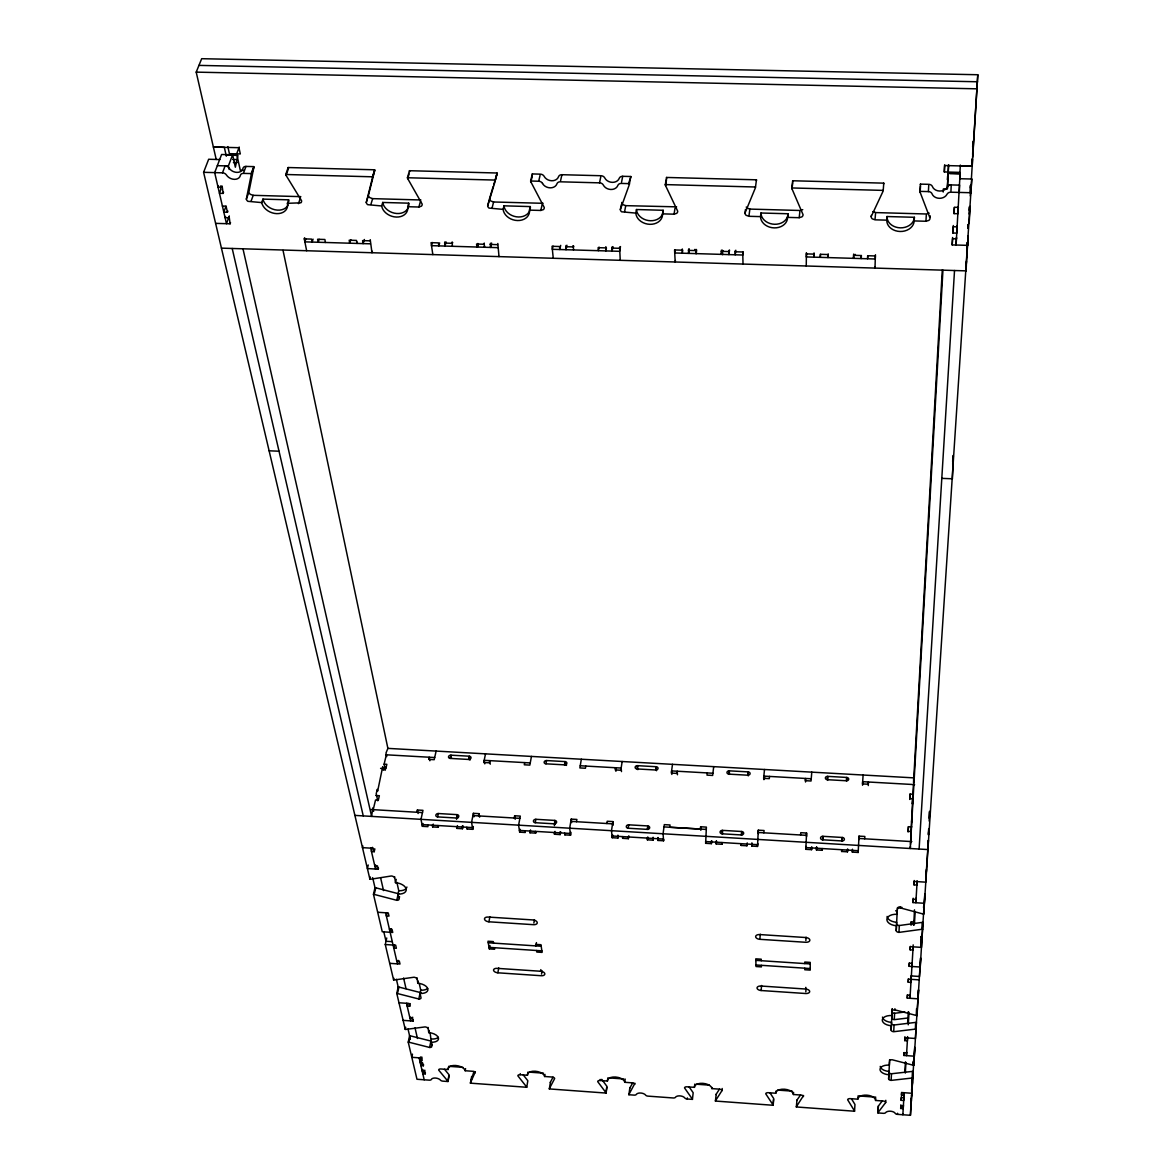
<?xml version="1.0" encoding="UTF-8"?>
<svg xmlns="http://www.w3.org/2000/svg" width="1174" height="1174" viewBox="0 0 1174 1174"><rect width="100%" height="100%" fill="white"/><g stroke="black" fill="none" stroke-linecap="round" stroke-linejoin="round"><path stroke-width="1.5" d="M804.777 968.212L804.777 969.753L810.221 970.106L810.236 962.401L804.792 962.049L804.777 963.59M805.525 782.016L805.525 778.465L805.335 780.681L811.043 781.004L811.792 772.14M811.704 846.748L811.601 849.668L805.79 849.316L806.582 833.041L800.771 832.689L800.58 834.993M806.259 265.984L806.406 252.674M806.582 836.563L806.582 833.041M811.601 849.668L811.601 847.907M814.052 252.909L813.905 257.15L814.228 254.142M822.343 849.14L822.255 850.299L816.444 849.961L816.546 847.041M822.255 850.299L822.27 848.553M822.842 839.85L822.871 836.314L842.301 837.473A2.187 1.746 2.1 0 1 844.37 839.337A2.187 1.746 2.1 0 1 842.051 840.951L822.592 839.792A2.187 1.746 1.4 0 1 820.553 837.928A2.187 1.746 1.4 0 1 822.871 836.314L822.592 839.792M827.611 780.372L827.655 776.366L846.689 777.437A2.143 1.673 1.8 0 1 848.714 779.228A2.143 1.673 1.8 0 1 846.439 780.769L827.391 779.697A2.143 1.673 1.2 0 1 825.381 777.907A2.143 1.673 1.2 0 1 827.655 776.366L827.391 779.697M847.613 848.905L847.481 851.81L841.655 851.473L841.699 849.712M853.659 254.083L853.498 258.339L853.806 254.714A2.876 1.82 -0.4 0 0 855.406 254.465M842.228 840.995L842.301 837.473L842.051 840.951M846.615 781.004L846.689 777.437L846.439 780.769M847.481 851.81L847.525 850.064M858.267 851.297L858.179 852.456L852.353 852.104L852.397 850.358M858.179 852.456L859.016 836.137L864.856 836.475L864.695 838.794M858.913 839.659L859.016 836.137M862.552 785.245L862.67 781.679L914.59 784.614M868.276 785.567L868.393 782.001L868.246 784.232L862.523 783.909L863.11 775.016M969.225 221.108L969.137 223.544L970.164 206.375M970.282 195.926L970.663 185.257M970.003 210.395L970.135 206.756M971.103 187.033L970.927 191.846L971.764 179.02L959.628 178.727M972.101 159.415L971.925 164.096L972.292 158.622M897.318 909.351A2.847 1.658 3.9 0 1 900.253 907.869L922.896 913.959A2.862 1.658 3.5 0 0 923.703 914.076L971.764 179.02M959.892 172.373L944.307 171.947L944.659 165.534L972.233 166.224L972.483 159.106M972.644 154.616L972.762 151.299M971.382 179.035L977.795 74.74L201.679 58.7L196.205 72.128L216.221 159.473M221.446 248.14L966.129 270.871L966.481 261.127M967.156 242.813L966.76 251.28L967.317 242.813M966.129 270.871L966.261 267.202M966.789 257.488L966.877 255.066M967.068 247.626L967.156 245.234M967.963 228.226L968.095 224.454L967.963 228.005M967.669 244.221L967.728 242.416M969.181 222.326L969.269 219.89L969.137 222.091M970.384 187.987L970.472 185.639M952.672 461.69L952.877 456.466M953.317 455.982L952.408 478.787L941.812 478.361M947.521 185.947L948.24 173.136L960.097 173.444L956.091 245.028L956.399 237.72M926.213 872.884L925.816 882.158L914.223 881.454L914.018 884.858L916.909 885.035L917.114 880.691M926.345 871.768L926.433 869.464M929.192 818.234L929.485 811.322M928.561 833.731L928.663 831.427M929.177 821.096L929.573 812.012M956.516 237.603L956.472 238.821L952.554 238.718L952.187 244.911L967.802 245.366L968.168 235.636L966.393 263.563M957.118 225.819L956.81 233.112L952.892 233.01L953.317 225.525M958.16 210.073L957.999 213.727L954.051 213.609L954.315 207.534M959.363 191.201L959.613 185.14L947.697 184.832L947.491 188.427M911.317 1099.979L911.171 1103.266L911.67 1094.461L911.596 1096.105M911.611 1091.497L912.11 1080.315L911.919 1084.644M912.785 1065.332L912.917 1062.485L912.829 1063.82M912.286 1084.468L911.89 1093.273L901.632 1092.539L901.485 1095.21L904.039 1095.401L904.171 1092.642L902.85 1114.742L902.909 1113.656M913.049 1064.04L913.167 1061.267M912.359 1083.984L912.462 1081.782M912.932 1075.413L913.034 1073.212M882.202 1100.992L878.401 1106.011A2.524 1.306 4.7 0 0 878.284 1106.378L877.917 1112.923L883.244 1113.319A2.539 1.306 4.7 0 0 885.666 1112.614A5.063 2.612 4.6 0 1 890.523 1111.22A5.063 2.612 4.6 0 1 895.19 1113.319A2.539 1.306 4.5 0 0 897.523 1114.361L910.437 1115.3L913.196 1071.392A2.583 1.365 4.2 0 0 912.447 1071.392L891.477 1073.755A2.583 1.365 4.5 0 1 888.982 1072.214L889.628 1059.682M889.554 1060.973A2.612 1.394 4.4 0 1 892.225 1059.77L912.99 1065.156A2.612 1.394 4.1 0 0 913.739 1065.258L913.886 1061.927M913.944 1060.812L914.032 1058.596M891.873 1015.554A9.363 5.107 4.3 0 0 882.276 1020.015A9.363 5.107 4.3 0 0 891.36 1025.753L891.139 1030.082A2.656 1.438 4.3 0 0 893.707 1031.711L915.353 1029.114L915.603 1023.508M916.307 1014.336L916.556 1008.715A2.686 1.482 3.9 0 0 917.32 1008.818L917.011 1015.569A2.7 1.482 3.9 0 1 916.248 1015.466L894.867 1009.845A2.686 1.482 4.3 0 0 892.108 1011.137M915.896 1029.539L915.5 1038.491L904.905 1037.757L904.728 1040.604L907.385 1040.795L907.575 1036.598M913.739 1065.258L916.424 1022.378A2.671 1.453 4 0 0 915.661 1022.393L894.06 1025.005A2.656 1.453 4.3 0 1 891.477 1023.376L892.284 1008.95M918.215 995.038L918.317 992.793M917.011 1015.569L919.77 970.81M919.873 970.003L919.976 967.743M920.988 945.129L921.385 936.104L921.282 937.644M909.322 962.885L909.16 966.305L920.225 967.024L920.621 957.925L919.521 976.475L911.303 975.932M921.062 945.525L921.473 936.25M895.615 910.819A9.906 5.738 4 0 1 897.244 910.833L897.068 914.297A9.92 5.723 4 0 0 886.884 919.389A9.92 5.723 4 0 0 896.481 925.743L896.232 930.6A2.818 1.614 4 0 0 898.961 932.391L921.898 929.28L922.148 923.542M921.913 938.231L921.517 947.389L910.334 946.655L910.144 949.839L912.932 950.015L913.181 944.879M952.187 244.911L952.613 237.486M920.225 967.024L923.013 922.382A2.818 1.629 3.6 0 0 922.192 922.397L899.313 925.523A2.818 1.614 3.9 0 1 896.584 923.733L897.406 907.766M923.703 914.076L924.011 907.164A2.847 1.658 3.5 0 1 923.395 907.091M916.043 898.125L915.837 902.733L917.129 881.63M950.955 190.98L951.234 184.92A3.977 3.214 -1.9 0 0 947.976 186.123L947.374 186.96A7.939 6.442 -1.5 0 1 939.67 191.039A7.939 6.442 -1.5 0 1 932.42 186.578A3.962 3.214 -1 0 0 928.795 184.333L920.445 184.113L920.02 191.377A3.992 3.229 -0.7 0 0 920.137 192.301L930.043 218.217A3.948 3.155 -0.5 0 1 928.781 220.418L925.948 221.255L914.179 220.932A13.706 10.992 0.5 0 1 900.062 231.483A13.706 10.992 0.5 0 1 886.781 220.154L875.026 219.832L872.282 218.834A3.918 3.155 1.6 0 1 871.196 216.574L871.299 215.37M910.437 1115.3L911.2 1098.204M911.772 1085.598L912.081 1078.833M889.51 1061.795L889.334 1065.126A9.098 4.813 4.5 0 0 880.016 1069.294A9.098 4.813 4.5 0 0 888.85 1074.753L888.63 1078.847A2.583 1.365 4.5 0 0 891.139 1080.388L912.154 1078.025L912.403 1072.493M903.393 1104.983L903.232 1108.638L900.693 1108.461L900.869 1104.807M903.936 1096.736L903.731 1100.508L901.177 1100.317L901.383 1096.56M912.183 1086.669L914.737 1047.281L914.341 1056.189L903.848 1055.455L903.98 1052.667M904.728 1040.604L904.919 1036.701M915.808 1031.77L918.523 989.799L918.127 998.825L907.267 998.105L907.429 994.716M911.112 978.999L910.951 982.403L908.221 982.227L908.383 978.822M911.083 924.789L911.229 921.854L913.93 922.016L913.754 925.141M910.144 949.839L910.305 946.405M921.81 940.521L924.819 894.03L924.422 903.276L912.961 902.557L913.167 898.227M907.649 1022.833L908.294 1011.68M914.018 884.858L914.223 880.515M906.636 1052.08L906.475 1055.631L907.561 1037.933M947.653 179.578L947.829 175.924M948.225 172.05L948.563 164.947M910.144 994.671L909.982 998.282L913.137 946.846M911.141 979.351L911.303 975.711M911.934 966.481L912.095 962.841M913.739 924.965L914.502 909.85M970.194 206.991L970.032 210.014M912.8 796.368L912.418 804.102L913.416 784.54M910.393 846.175L910.276 848.509L942.942 270.167M910.496 844.414L911.112 831.486L908.192 831.309L908.412 826.701L911.831 826.892M912.814 796.97L911.039 832.175M913.519 782.75L942.282 269.991M897.523 1114.361L897.582 1113.26M944.307 171.947L944.644 164.844M899.02 931.246L899.313 925.523M900.253 907.869L900.311 906.71M912.932 794.255L910.041 794.094L909.821 798.599L913.196 798.79M958.322 207.167L958.175 209.676M877.917 1112.923A2.524 1.306 4.7 0 1 878.035 1112.556L885.68 1102.518L885.798 1100.317M896.232 930.6L896.657 922.294A9.906 5.738 4 0 1 887.074 916.439M888.63 1078.847L889.011 1071.436A9.084 4.828 4.5 0 1 880.221 1066.388M891.139 1030.082L891.536 1022.393A9.363 5.107 4.3 0 1 882.466 1017.08M892.049 1012.179L891.814 1018.093A2.539 1.379 4.3 0 0 894.265 1019.648L908.001 1017.99M892.196 1010.755L892.299 1008.627M891.198 1079.273L891.477 1073.755M893.766 1030.596L894.06 1025.005M894.324 1018.592L894.603 1013.279A2.524 1.379 4.3 0 1 892.152 1011.739M894.867 1009.845L894.926 1008.715M930.101 217.014L930.175 215.796M909.762 799.435L910.041 794.094M885.68 1102.518A2.553 1.321 4.6 0 0 883.2 1101.007L875.584 1100.464L875.701 1098.262M925.948 221.255L926.286 215.194M971.28 192.741L950.896 192.198A3.992 3.229 -1.8 0 0 947.638 193.402L947.022 194.238A7.969 6.442 -1.4 0 1 939.303 198.318A7.969 6.442 -1.4 0 1 932.039 193.842A3.977 3.214 -0.9 0 0 928.399 191.597L928.722 185.536M878.108 1111.47L878.401 1106.011M908.118 832.014L908.412 826.701M943.206 192.052L943.382 188.897L947.271 188.999L948.577 164.756M913.636 780.079L913.739 778.289M947.418 179.813L947.623 176.232M911.567 822.27L911.67 820.494M920.137 192.301L920.489 186.24M911.039 924.965L911.229 921.854M900.693 1108.461L900.84 1105.82L903.393 1106.011M901.177 1100.317L901.339 1097.661L903.892 1097.851M901.485 1095.21L901.632 1092.539M903.848 1055.455L904.024 1052.638L906.636 1052.829M907.267 998.105L907.443 995.097L910.173 995.273M908.221 982.227L908.397 979.16L919.374 979.894M909.16 966.305L909.351 963.194L912.125 963.37M912.961 902.557L913.167 899.211L916.028 899.387M952.892 233.01L953.273 226.743L957.206 226.861M954.051 213.609L954.433 207.255L958.395 207.372M952.686 464.214L953.215 455.409M914.179 220.932L914.399 217.293L887.016 216.53L886.752 220.154M913.46 925.009L913.724 920.68M905.33 1063.292L905.418 1061.956L904.89 1071.524M913.563 924.98L913.754 921.707M959.73 176.907L960.332 165.064M905.315 1073.08L905.961 1062.426M908.265 1024.799L909.028 1012.326M914.414 924.246L915.177 911.699M959.76 178.932L960.097 173.444M919.11 849.037L954.521 270.519M800.477 1095.078L796.97 1100.082L796.339 1106.965L854.54 1111.22L854.951 1104.675A2.524 1.306 5.1 0 0 854.848 1104.294L851.473 1098.761M854.54 1111.22A2.524 1.306 5.1 0 0 854.437 1110.839L847.643 1099.759A2.539 1.321 5.1 0 1 850.211 1098.629L857.812 1099.172L857.945 1096.986M972.659 146.838L973.011 141.364M969.137 210.19L969.372 206.624M970.311 192.36L970.56 185.287M972.6 157.316L977.795 74.74M911.655 1089.927L911.743 1088.606M920.959 947.095L921.164 943.999M921.267 941.078L921.37 939.523M928.619 830.356L928.737 828.595M966.936 246.496L967.141 243.473M969.093 214.006L969.533 207.255M926.11 875.202L928.37 840.246L927.959 849.565L354.9 815.402M852.353 852.104L852.471 849.198M841.655 851.473L841.743 850.314M871.211 216.574L883.024 191.303A3.962 3.214 1.2 0 0 883.215 190.393L883.758 183.144L792.685 180.767L791.834 187.957A3.948 3.214 4.9 0 0 792.01 188.882L803.06 214.681A3.889 3.14 4.8 0 1 801.93 216.867L799.186 217.704L787.563 217.381A13.545 10.904 5.9 0 1 774.165 227.888A13.545 10.904 5.9 0 1 760.503 216.618L748.909 216.295L746.15 215.297A3.874 3.126 6.9 0 1 744.976 213.052L745.475 209.456M875.452 254.743L875.261 258.999L806.274 256.93L806.611 253.716M875.114 266.63L875.012 268.083L875.349 255.947L867.659 255.727L867.571 258.764L867.821 255.741M796.339 1106.965A2.509 1.291 5.8 0 1 796.442 1106.598L803.574 1095.474M875.114 218.613L875.599 212.582L926.359 213.991L929.177 213.14M805.672 989.036L760.987 986.028A4.021 2.231 6.2 0 0 757.039 988.009A4.021 2.231 6.2 0 0 761.104 990.518L805.672 993.512A4.036 2.245 5.5 0 0 809.693 991.546A4.036 2.245 5.5 0 0 805.672 989.036L805.804 987.349M805.804 991.839L806.083 988.479M861.423 255.55L861.173 258.573L861.246 255.536L853.557 255.301M805.848 940.579L806.127 937.175M803.486 1096.56A2.524 1.321 5.7 0 0 800.962 1095.049L793.404 1094.506L793.58 1092.334M816.444 849.961L816.678 847.07M805.79 849.316L806.039 846.425M719.427 1089.193L716.199 1094.212L715.421 1101.051L773.152 1105.277A2.509 1.291 6.1 0 0 773.035 1104.895L773.519 1099.466M773.152 1105.277L773.725 1098.776A2.495 1.291 6.1 0 0 773.607 1098.394L769.997 1092.862M773.035 1104.895L765.756 1093.83A2.524 1.306 6.2 0 1 768.236 1092.686L775.779 1093.229L775.97 1091.057M761.104 990.518L761.588 985.5M759.827 939.317A4.138 2.363 6.2 0 1 755.645 936.676A4.138 2.363 6.2 0 1 759.71 934.563L805.716 937.527A4.153 2.377 5.5 0 1 809.855 940.169A4.153 2.377 5.5 0 1 805.716 942.282L759.827 939.317L760.326 934.225M828.286 253.951L827.934 257.576L827.964 254.538L820.303 254.303L820.288 257.341L820.597 254.332M763.834 832.821L764.069 830.517L758.287 830.179L757.509 846.425L751.742 846.072L751.815 843.167M769.513 776.425L769.293 778.641L763.614 778.318L764.509 769.498M757.509 846.425L757.817 843.534M764.377 779.36L764.656 776.601M751.742 846.072L752.035 843.196M741.102 843.695L741.161 845.441L746.928 845.779L747.236 842.903M715.421 1101.051A2.495 1.291 6.8 0 1 715.509 1100.698L721.966 1090.646L722.201 1088.489M741.293 834.949L741.674 831.5L722.436 830.37A2.172 1.732 -2.1 0 0 720.073 831.955A2.172 1.732 -2.1 0 0 722.039 833.804L741.293 834.949A2.172 1.732 -1.4 0 0 743.656 833.364A2.172 1.732 -1.4 0 0 741.674 831.5L741.792 835.022M747.779 775.207L748.132 771.89L729.289 770.834A2.128 1.658 -2 0 0 726.985 772.36A2.128 1.658 -2 0 0 728.907 774.136L747.779 775.207A2.128 1.658 -1.4 0 0 750.083 773.666A2.128 1.658 -1.4 0 0 748.132 771.89L748.249 775.897M741.161 845.441L741.278 844.282M721.966 1090.646A2.509 1.306 6.8 0 0 719.398 1089.149L711.899 1088.606L712.016 1087.52M799.186 217.704L799.861 211.687M722.039 833.804L722.436 830.37L722.582 833.892M728.907 774.136L729.289 770.834L729.436 774.385M632.742 1082.927L629.836 1087.931L628.897 1094.74L634.092 1095.122A2.48 1.277 8 0 0 636 1094.74L636.939 1093.786A4.96 2.568 7.9 0 1 644.849 1094.359L645.979 1095.459A2.48 1.291 7.8 0 0 648.019 1096.134L673.216 1097.969A2.495 1.291 7.4 0 0 675.153 1097.587L676.121 1096.633A4.975 2.568 7.3 0 1 684.06 1097.22L685.176 1098.321A2.495 1.291 7.3 0 0 687.201 1098.996L692.425 1099.378L693.159 1092.906A2.48 1.291 7.2 0 0 693.042 1092.539L689.182 1087.007M716.243 841.039L716.199 843.945L721.951 844.282L722.083 843.137M692.425 1099.378A2.495 1.291 7.2 0 0 692.293 1098.996L684.545 1087.946A2.509 1.306 7.3 0 1 686.951 1086.801L694.421 1087.344L694.803 1084.086M716.199 843.945L716.522 841.068M687.201 1098.996L687.333 1097.91M711.444 840.76L711.4 843.651L705.647 843.314L706.396 827.112L700.643 826.76L700.364 829.049L669.723 827.259L670.031 824.97L664.308 824.632L663.061 833.789L663.589 840.789L657.866 840.437L657.88 837.546M711.4 843.651L711.738 840.789M787.563 217.381L787.989 213.756L760.957 213.008L760.488 216.618M792.01 188.882L792.714 182.88M713.704 766.637L712.647 775.442L706.997 775.119L707.262 772.918M705.647 843.314L705.794 842.154M744.976 213.052L755.366 187.913A3.918 3.184 6.9 0 0 755.513 187.004L756.467 179.813L666.553 177.45L665.306 184.597A3.918 3.17 10.6 0 0 665.511 185.507L677.692 211.173A3.86 3.096 10.1 0 1 676.679 213.345L674.023 214.182L662.547 213.859A13.472 10.771 11.1 0 1 649.853 224.322A13.472 10.771 11.1 0 1 635.824 213.11L621.618 211.804A3.86 3.082 12.1 0 1 620.342 209.574L621.266 204.819M743.23 251.823L742.804 255.022L674.712 252.968L675.241 249.783M663.589 840.789L663.736 839.645M749.071 215.091L749.878 209.089L799.993 210.484L802.737 209.647M628.897 1094.74A2.48 1.277 8 0 1 628.956 1094.373L634.943 1083.25M672.497 764.318L671.308 773.079L676.928 773.402L677.222 771.201L677.457 774.752M735.834 250.282L735.217 254.787L735.291 250.561M657.866 840.437L658.262 837.59M634.796 1084.336A2.495 1.291 8 0 0 632.184 1082.839L624.759 1082.296L625.199 1079.067M653.126 837.267L653.096 840.158L647.388 839.821L647.241 838.06M653.096 840.158L653.258 839.014M729.538 250.091L728.893 254.597L728.981 250.37M647.285 829.372L647.769 825.938L628.721 824.823A2.157 1.717 -5.4 0 0 626.314 826.408A2.157 1.717 -5.4 0 0 628.207 828.242L647.285 829.372A2.157 1.717 -4.7 0 0 649.677 827.802A2.157 1.717 -4.7 0 0 647.769 825.953L648.063 829.475M655.694 770.012L656.163 766.725L637.497 765.668A2.113 1.644 -4.9 0 0 635.149 767.18A2.113 1.644 -4.9 0 0 637.012 768.941L655.694 769.997A2.113 1.644 -4.3 0 0 658.027 768.471A2.113 1.644 -4.3 0 0 656.163 766.71L656.457 770.716M647.388 839.821L647.784 836.959M475.382 1071.701L470.466 1082.795A2.465 1.262 10 0 0 470.436 1083.162L526.73 1087.271A2.465 1.262 9.4 0 0 526.568 1086.889L517.881 1075.854A2.48 1.277 9.5 0 1 520.097 1074.724L527.449 1075.252A8.702 4.505 9.3 0 1 535.285 1071.231A8.702 4.505 9.3 0 1 544.633 1076.499L552 1077.028A2.48 1.291 9 0 1 554.671 1078.524L549.388 1088.562A2.465 1.277 9 0 0 549.344 1088.929L606.092 1093.067A2.48 1.277 8.3 0 0 605.945 1092.686L606.709 1087.344M605.945 1092.686L597.713 1081.65A2.495 1.291 8.4 0 1 600.017 1080.506L607.428 1081.034L607.897 1077.82M606.092 1093.067L607.017 1086.654A2.465 1.277 8.3 0 0 606.87 1086.273L601.748 1079.361M600.017 1080.506L600.178 1079.434M722.905 250.678A2.847 1.79 -2.7 0 1 721.834 250.766L721.32 254.376L721.394 250.135M628.207 828.228L628.721 824.808M637.012 768.955L637.497 765.668L637.834 769.66M622.484 836.578L622.66 838.324L628.354 838.676L628.78 835.815M622.66 838.324L622.822 837.194M617.906 835.154L617.906 838.045L612.212 837.708L611.493 830.693M617.906 838.045L618.082 836.901M611.493 830.708L612.901 821.595L607.207 821.257L606.855 823.532M622.161 761.5L620.811 770.232L615.22 769.909L615.558 767.723L615.91 771.274M612.212 837.708L612.652 834.861M696.153 249.387L696.109 253.613L696.666 250.018A2.847 1.79 -3.1 0 1 694.744 249.431M696.109 253.613L696.387 251.808M689.27 248.903L688.551 253.379L688.595 249.167M682.74 250.209L682.255 253.202L682.299 248.976M549.344 1088.929L550.415 1082.164L553.042 1077.16M544.633 1076.499L544.985 1074.357M675.432 260.555L675.197 261.993L674.566 249.945L682.109 250.179M576.507 821.712L576.889 819.452L571.224 819.114L569.683 828.198L570.549 835.198L564.885 834.861L564.665 833.114M585.797 766.064L585.43 768.251L579.868 767.928L581.335 759.226M527.449 1075.252L527.992 1072.038M526.73 1087.271L527.801 1080.887A2.465 1.262 9.4 0 0 527.64 1080.506L523.325 1075.002M674.023 214.182L675.035 208.209M570.549 835.198L571.019 832.366M540.568 971.25L497.072 968.345A3.962 2.172 10.1 0 0 493.564 970.311A3.962 2.172 10.1 0 0 497.849 972.806L541.243 975.726A3.977 2.187 9.5 0 0 544.824 973.76A3.977 2.187 9.5 0 0 540.568 971.25L540.847 969.607M564.885 834.861L565.076 833.731M541.522 974.082L542.08 970.781M560.13 831.706L560.159 834.582L554.495 834.244L554.26 832.498M560.159 834.582L560.644 831.75M520.097 1074.724L520.287 1073.652M564.459 764.861L565.032 761.588L546.541 760.561A2.113 1.629 -7.7 0 0 544.164 762.073A2.113 1.629 -7.7 0 0 545.954 763.819L564.459 764.861A2.113 1.629 -7.1 0 0 566.837 763.349A2.113 1.629 -7.1 0 0 565.032 761.588L565.472 765.14M665.511 185.507L666.304 181.045M666.348 180.737L666.553 179.549M565.971 765.272L566.25 763.658L566.47 765.419M554.495 834.244L554.994 831.397M662.547 213.859L663.163 210.278L636.484 209.53L635.809 213.11M536.459 942.59L535.887 945.906L535.652 944.366L540.965 944.718L542.094 952.393L536.812 952.041L536.577 950.514M533.862 923.013L534.449 919.668M535.271 822.71L535.887 819.305L554.759 820.421A2.157 1.702 -7.8 0 1 556.593 822.255A2.157 1.702 -7.8 0 1 554.172 823.825L535.271 822.71A2.157 1.688 -8.4 0 1 533.466 820.875A2.157 1.688 -8.4 0 1 535.887 819.305M545.954 763.819L546.541 760.561M529.753 831.031L530.002 832.777L535.652 833.114L535.858 831.97M530.002 832.777L530.516 829.945M497.849 972.806L498.759 967.875M525.042 830.752L525.292 832.498L519.656 832.146L520.185 829.328M470.657 1081.738L474.002 1071.422M531.455 756.423L529.841 765.11L524.294 764.788L524.705 762.616M470.436 1083.162L471.625 1076.807A2.451 1.262 10.1 0 1 471.654 1076.441M620.254 260.334L619.593 247.098M620.488 246.569L619.578 251.324L552.352 249.314L553.042 246.144M475.177 1072.757A2.48 1.277 10.1 0 0 472.476 1071.275L465.168 1070.732L465.564 1068.604M494.342 947.726L494.606 949.252L489.338 948.915L489.969 945.598M514.227 818.029L514.652 815.769L520.302 816.091L518.6 825.161L519.656 832.146M620.342 209.574L629.337 184.553A3.889 3.14 12.4 0 0 629.44 183.643L630.805 176.511L622.704 176.305A3.889 3.14 12.6 0 0 619.711 177.494L619.226 178.331A7.763 6.281 13.1 0 1 612.329 182.352A7.763 6.281 13.1 0 1 604.771 177.949A3.874 3.126 13.5 0 0 601 175.733L561.92 174.706A3.874 3.111 15 0 0 558.971 175.909L558.516 176.731A7.748 6.222 15.5 0 1 551.751 180.752A7.748 6.222 15.5 0 1 544.149 176.349A3.874 3.096 15.8 0 0 540.348 174.148L532.321 173.928L530.633 181.016A3.904 3.111 16 0 0 530.897 181.926L544.252 207.446A3.845 3.052 15.3 0 1 543.371 209.618L540.803 210.44L529.474 210.131A13.442 10.595 16.1 0 1 517.529 220.536A13.442 10.595 16.1 0 1 503.103 209.383L489.044 208.092A3.845 3.023 17 0 1 487.68 205.876L489.162 199.976M488.927 921.795A4.08 2.304 10.4 0 1 484.51 919.169A4.08 2.304 10.4 0 1 488.105 917.055L532.849 919.932A4.094 2.319 9.8 0 1 537.237 922.573A4.094 2.319 9.8 0 1 533.568 924.686L488.927 921.795L489.881 916.806M624.612 211.599L625.742 205.655L676.62 206.844M612.96 246.613L612.094 251.089L612.094 246.878M431.357 1041.059A2.509 1.306 10.7 0 1 430.917 1041.059L410.298 1035.835A2.509 1.306 11 0 0 409.579 1035.717L408.229 1042.116L416.975 1079.258L429.273 1080.153A2.465 1.247 10.6 0 0 431.342 1079.449A4.916 2.509 10.5 0 1 435.51 1078.055A4.916 2.509 10.5 0 1 440.441 1080.124A2.465 1.262 10.4 0 0 442.906 1081.151L447.998 1081.518A2.465 1.262 10.4 0 0 447.822 1081.151L438.694 1070.116A2.48 1.277 10.5 0 1 440.837 1068.971L448.13 1069.499L448.747 1066.315L462.938 1067.342M621.545 182.234L622.704 176.305M447.822 1081.151L448.85 1075.854M447.998 1081.518L449.231 1075.179A2.451 1.262 10.4 0 0 449.055 1074.797L444.52 1069.294M606.444 247.919L605.857 250.898L605.843 246.687M261.699 202.603L262.932 199.11L288.613 199.829L287.425 203.322A13.501 10.126 23.1 0 1 276.815 213.639A13.501 10.126 23.1 0 1 261.714 202.603L247.905 201.326A3.874 2.891 23.7 0 1 246.349 199.125L251.28 174.471A3.918 2.95 24.4 0 0 251.236 173.591L253.775 166.62L245.982 166.415A3.904 2.935 24.5 0 0 242.959 168.41A7.822 5.87 24.8 0 1 236.928 172.387A7.822 5.87 24.8 0 1 229.047 168.043A3.904 2.92 24.9 0 0 225.1 165.872M253.775 166.62A3.904 2.95 24.5 0 1 253.819 167.515L248.873 192.169A3.86 2.891 23.8 0 0 250.414 194.356L253.202 195.324L300.823 196.645M599.078 247.098L598.373 250.678L598.124 247.67L605.608 247.89M408.229 1042.116A2.509 1.306 11 0 1 408.948 1042.219L429.611 1047.457A2.509 1.306 10.7 0 0 431.768 1046.269L430.11 1032.606M423.506 1070.174L422.787 1073.696L425.208 1073.872L425.414 1072.816M431.988 1045.212L432.208 1044.141M478.552 815.901L479.007 813.655L473.386 813.318L471.552 822.358L472.77 829.343L467.164 829.005L466.856 827.259M430.873 1042.204A8.834 4.623 10.8 0 0 438.474 1038.021A8.834 4.623 10.8 0 0 428.745 1032.621L429.185 1030.464M485.508 753.84L483.747 762.498L489.264 762.806L489.705 760.649L490.262 764.171M422.508 1069.485L422.185 1071.07L424.606 1071.246L425.208 1073.872M422.2 1065.156L421.569 1062.397L420.908 1065.581L423.344 1065.757L423.565 1064.701M472.77 829.343L473.342 826.525M424.606 1071.246L424.812 1070.189M429.611 1047.457L430.697 1042.116M420.468 1056.967L419.734 1060.504L422.17 1060.68L421.774 1056.952M467.164 829.005L467.384 827.875M629.44 183.643L621.31 183.423A3.904 3.14 12.5 0 0 618.316 184.626L617.832 185.448A7.792 6.281 13 0 1 610.906 189.484A7.792 6.281 13 0 1 603.333 185.066A3.889 3.126 13.4 0 0 599.532 182.85L600.75 176.922M421.026 1059.403L420.307 1062.94L422.728 1063.116L423.344 1065.757M428.745 1032.621L428.04 1027.397M412.47 1054.12L411.81 1057.304L421.569 1058.009M462.409 825.85L462.483 828.727L456.877 828.389L456.569 826.643M462.483 828.727L463.07 825.909M421.055 992.47A2.583 1.379 11.1 0 1 420.145 992.514L398.925 987.07A2.583 1.379 11.4 0 0 398.191 986.967L396.783 993.439A2.583 1.379 11.4 0 1 397.516 993.556L418.795 998.986L420.732 990.166L419.235 983.401M456.877 828.389L457.464 825.571M410.181 1017.022L409.946 1018.107L412.441 1018.284L413.087 1021.072L403.122 1020.367M418.795 998.986A2.583 1.379 11.1 0 0 421.011 997.739L420.043 993.424A9.098 4.887 11.1 0 0 427.835 988.948A9.098 4.887 11.1 0 0 417.797 983.269L418.252 981.097M573.47 249.93L573.44 245.733M411.311 1017.462L410.592 1020.896L406.527 1003.286M412.441 1018.284L412.676 1017.198M413.087 1021.072L413.307 1020.001M409.168 1041.162L410.298 1035.835M468.573 759.446L469.262 756.203L450.948 755.176A2.099 1.6 -10.4 0 0 448.541 756.687A2.099 1.6 -10.4 0 0 450.244 758.419L468.573 759.446A2.099 1.614 -9.9 0 0 470.979 757.949A2.099 1.614 -9.9 0 0 469.262 756.203L469.938 760.18M407.76 1003.432L407.187 1006.133L409.697 1006.309L410.269 1003.609M427.82 1028.468A2.539 1.335 10.9 0 0 425.032 1026.912L405.94 1029.407A2.539 1.335 11.1 0 1 405.25 1029.407L405.69 1027.265M417.797 983.269L417.049 977.795M566.954 245.249L566.015 249.71L565.971 245.498M560.702 245.366L559.793 249.519L559.499 246.511L552.044 246.291L553.262 258.28M437.608 816.899L438.328 813.523L457.024 814.639A2.143 1.673 -10.8 0 1 458.77 816.444A2.143 1.673 -10.8 0 1 456.304 818.014L437.608 816.899A2.143 1.673 -11.4 0 1 435.862 815.094A2.143 1.673 -11.4 0 1 438.328 813.523M450.244 758.419L450.948 755.176L451.418 757.832M432.281 825.19L432.634 826.936L438.225 827.274L438.46 826.144M432.634 826.936L433.235 824.119M397.751 992.47L398.925 987.07M416.829 978.881A2.612 1.409 11.2 0 0 413.938 977.238L394.332 979.967A2.612 1.409 11.5 0 1 393.613 979.982L393.98 978.353M398.177 960.376L397.414 963.854L385.63 912.785M394.508 944.806L393.774 948.078L396.372 948.254L395.682 945.217L385.277 944.527L386.745 937.982M427.629 824.911L427.967 826.657L422.391 826.32L423.007 823.502M399.321 897.772L399.571 896.672M560.6 180.62L561.92 174.706M436.126 751.081L434.204 759.695L428.715 759.387L429.2 757.23L429.875 760.752M398.72 893.693A2.73 1.541 11.9 0 1 398.25 893.678L375.783 887.808A2.73 1.541 12.3 0 0 375.005 887.691L373.464 894.309A2.744 1.541 12.2 0 1 374.242 894.427L396.768 900.311L398.001 894.793M396.768 900.311A2.73 1.541 11.9 0 0 399.072 898.888L398.015 894.06L398.749 890.728L396.915 882.408M390.12 932.273L390.913 928.781M416.887 812.247L417.386 810.016L422.978 810.339L420.982 819.335L422.391 826.32M398.015 894.06A9.627 5.459 12 0 0 406.16 888.982A9.627 5.459 12 0 0 395.491 882.701L394.655 876.684M387.097 912.638L386.349 915.925L388.99 916.102L388.271 912.961L377.69 912.271M395.491 882.701L396.24 879.37M540.803 210.44L542.153 204.525M529.474 210.131L530.31 206.58L503.969 205.832L503.103 209.383M376.355 865.502L375.519 869.054L370.69 848.142M368.24 865.003L367.403 868.54L378.233 869.215L378.498 868.114M542.52 183.438A3.889 3.096 15.8 0 0 538.69 181.236L540.069 175.322M374.491 893.311L375.783 887.808M372.466 847.349L371.483 851.517L374.213 851.693L374.873 848.905M394.405 877.8A2.774 1.585 12.1 0 0 391.338 875.98L370.676 879.238A2.759 1.57 12.4 0 1 369.913 879.253L370.441 877.037M375.02 864.622L374.755 865.737L377.47 865.913L378.233 869.215M530.897 181.926L532.292 176.012M385.028 770.364L385.835 766.945M362.883 845.97L362.487 847.643L373.435 848.318L374.213 851.693M373.215 809.664L375.533 800.008L378.307 800.169L379.363 795.723L375.841 795.517M385.248 769.454L384.118 764.171L386.349 754.809M499.009 256.607L497.82 243.473M491.598 243.003L490.497 247.435L490.409 243.253M381.653 205.978L382.709 202.456L408.713 203.175L407.686 206.712A13.457 10.361 20 0 1 396.416 217.058A13.457 10.361 20 0 1 381.667 205.978L367.726 204.687A3.86 2.964 20.7 0 1 366.259 202.486L372.481 177.7A3.904 3.023 21.4 0 0 372.481 176.804L374.653 169.79L288.173 167.53L285.737 174.5A3.933 2.979 23.4 0 0 286.074 175.41L301.542 200.666A3.874 2.92 22.6 0 1 300.896 202.808L287.425 203.322M374.653 169.79A3.889 3.023 21.5 0 1 374.653 170.685L368.416 195.456A3.845 2.964 20.8 0 0 369.883 197.658L372.657 198.641L420.879 199.976M492.111 207.886L493.594 201.987L543.107 203.307M484.642 246.07L484.334 247.244L484.246 243.062M487.68 205.876L495.223 180.972A3.889 3.082 17.6 0 0 495.267 180.077L497.057 173.004L409.477 170.714L407.422 177.744A3.904 3.052 20.2 0 0 407.716 178.639L422.141 204.041A3.86 2.994 19.4 0 1 421.378 206.184L418.869 207.02L407.686 206.712M495.516 179.798L496.998 173.899A3.874 3.082 17.6 0 0 497.057 173.004M452.357 246.291L452.239 242.108M446.091 241.947L444.99 246.07L444.873 241.888M439.648 242.93L438.856 245.88L438.416 242.886L431.049 242.666L432.839 254.597M432.355 242.519L431.489 245.66L497.908 247.655M220.888 185.771L220.683 189.425M418.869 207.02L420.541 201.15M407.716 178.639L409.08 173.957M372.393 251.324L371.967 252.733L370.236 239.657M493.212 186.417L489.47 198.788A3.845 3.023 17.1 0 0 490.835 201.003L493.594 201.987M493.682 184.861L496.998 173.899M364.351 239.496L363.104 243.605L362.575 240.626L369.883 240.831M357.38 242.24L357.028 243.414L356.485 240.435L349.177 240.215L349.72 243.209L350.821 239.687M370.867 204.481L372.657 198.641M372.848 176.54L374.653 170.685M366.259 202.486L368.064 196.63M319.123 239.335L318.183 242.255L317.596 239.276L324.875 239.496L325.447 242.475M313.076 239.144L312.123 242.079L311.536 239.1L304.271 238.88L306.649 250.737M304.271 238.88L304.653 237.706M305.886 238.748L304.858 241.859L370.412 243.825M298.46 203.645L300.441 197.804M286.074 175.41L288.1 169.584M251.104 201.136L253.202 195.324M628.442 183.716L630.702 177.421A3.874 3.14 12.4 0 0 630.805 176.511M246.349 199.125L248.462 193.314M251.706 173.312L253.819 167.515M215.62 223.368L230.104 223.794L230.53 222.634M243.854 172.211L245.982 166.415M229.326 215.957L226.479 223.691L214.681 172.622L221.593 154.498L232.599 154.792L235.358 167.222L237.94 155.394L227.008 155.115M230.104 223.794L229.15 216.618M225.525 216.515L225.085 217.674L228.725 217.777M225.966 206.316L223.808 212.127L227.448 212.23L227.873 211.071M220.771 189.806L219.465 193.299L223.133 193.402L223.559 192.228M223.133 193.402L222.15 186.064M239.217 147.043L236.664 153.838L240.303 170.303L243.928 170.406M369.913 879.253L203.601 172.314L222.488 172.827L224.674 167.031M218.481 185.962L218.041 187.121L221.71 187.224M229.179 169.452L228.387 165.96L232.599 154.792M203.601 172.314L208.664 159.253L219.846 159.561M894.603 1013.279L904.861 1012.032M198.949 65.392L977.56 81.769M196.205 72.128L977.311 88.828M960.405 165.93L972.233 166.224M949.81 173.664L959.892 173.928M232.731 159.473L236.37 159.561M233.421 162.57L237.06 162.658M217.337 165.666L228.387 165.96M251.236 173.591L243.429 173.385A3.918 2.935 24.4 0 0 240.391 175.366A7.851 5.885 24.7 0 1 234.345 179.343A7.851 5.885 24.7 0 1 226.435 174.999A3.918 2.92 24.8 0 0 222.488 172.827M285.737 174.5L372.481 176.804M407.422 177.744L495.267 180.077M530.633 181.016L538.69 181.236M599.532 182.85L560.336 181.809A3.889 3.111 15 0 0 557.386 182.997L556.931 183.819A7.778 6.222 15.4 0 1 550.151 187.84A7.778 6.222 15.4 0 1 542.52 183.438M665.306 184.597L755.513 187.004M791.834 187.957L883.215 190.393M920.02 191.377L928.399 191.597M222.414 206.052L226.054 206.154L227.448 212.23M444.55 243.077L451.931 243.297M483.952 244.251L476.556 244.031L476.952 247.024L477.847 243.473L478.244 246.467M490.116 244.427L497.527 244.662M565.721 246.701L573.191 246.922M611.859 248.081L619.358 248.301M688.404 250.37L695.977 250.59M721.218 251.339L728.805 251.574M735.129 251.764L742.731 251.984L743.025 264.062M806.274 253.892L813.92 254.112M269.125 450.801L279.03 451.212M387.669 748.366L913.974 777.878M386.129 754.794L434.688 757.538M530.237 762.924L484.187 760.326L484.759 763.863M580.235 765.756L621.149 768.06L621.486 771.597M712.912 773.24L671.601 770.907L671.851 774.444M811.234 778.773L763.834 776.102L763.907 779.653M384.118 764.171L386.848 764.318L385.82 768.662L380.581 768.368M370.808 809.517L422.479 812.584M472.931 815.578L519.877 818.351M570.828 821.374L612.549 823.855M664 826.907L706.117 829.402M758.052 832.469L806.391 835.345M858.854 838.456L911.831 841.597M422.038 824.574L472.462 827.597M519.392 830.414L570.329 833.467M612.036 835.976L663.457 839.058M705.559 841.553L757.479 844.664M805.79 847.569L858.238 850.71M898.315 907.106L901.926 907.326M389.416 929.192L392.043 929.368L392.747 932.449L382.269 931.76L373.464 894.309M488.252 942.766L541.185 946.244M755.836 960.361L810.236 963.927M489.074 947.359L541.874 950.852M755.968 964.969L810.221 968.55M392.248 941.665L386.011 941.255L383.766 931.672M396.724 960.875L399.307 961.051L399.996 964.03L389.695 963.34M398.969 1002.772L409.036 1003.462L409.697 1006.309M529.43 1072.141L543.518 1073.168M609.335 1077.923L623.761 1078.965M696.255 1084.204L709.345 1085.143M777.54 1090.074L792.201 1091.13M858.018 1095.885L875.76 1097.162M875.599 212.582L872.869 211.584M749.878 209.089L747.134 208.106A3.86 3.126 6.9 0 1 746.253 207.02M625.742 205.655L622.983 204.672A3.845 3.082 12.2 0 1 621.721 202.442M385.277 944.527L393.613 979.982M396.783 993.439L405.25 1029.407M372.657 877.638L375.137 888.292M396.386 979.277L398.456 988.126M408.038 1029.114L410.372 1039.107M232.203 248.477L363.25 815.901M419.118 1057.833L424.196 1079.786M380.684 878.137L383.546 890.582M403.592 978.03L406.028 988.655M415.024 1027.866L417.46 1038.476M390.869 928.986L391.602 932.185M242.974 248.8L371.6 816.385L372.818 807.917L373.611 811.41M226.318 156.201L224.322 147.322L213.375 147.058L238.953 147.704L240.318 153.926L229.414 153.677L227.829 146.589M377.764 800.815L376.208 793.8L377.265 789.383L377.646 791.144L382.695 766.739L383.443 770.261M386.73 756.57L385.982 753.048L387.89 748.381L283.022 250.37M417.386 810.016L418.105 813.509M437.887 825.527L438.225 827.274M456.554 819.32L457.024 814.639L457.655 818.131M489.338 948.915L487.973 941.24L493.271 941.577L493.535 943.118M473.386 813.318L473.988 816.825M479.007 813.655L479.608 817.163M514.652 815.769L515.195 819.276M535.403 831.368L535.652 833.114M555.229 823.943L554.759 820.421L554.407 825.586M571.224 819.114L571.65 822.622M612.901 821.595L613.254 825.102M628.193 836.93L628.354 838.676M700.643 826.76L700.834 830.282M721.878 842.536L721.951 844.282M722.465 250.194L722.612 254.699M721.834 250.766L721.937 253.789M746.869 844.033L746.928 845.779M758.287 830.179L758.375 833.701M761.266 960.728L761.222 959.187L755.792 958.835L756.012 966.525L761.412 966.892L761.368 965.351M452.797 242.695A2.803 1.746 -7.1 0 1 451.858 242.416M573.719 246.335A2.818 1.776 -5.2 0 1 572.751 246.041M629.763 1088.298A2.48 1.277 8 0 1 629.836 1087.931M550.371 1082.531A2.465 1.277 9 0 1 550.415 1082.164M796.867 1100.449A2.509 1.306 5.8 0 1 796.97 1100.082M716.125 1094.579A2.495 1.291 6.8 0 1 716.199 1094.212M857.812 1099.172A8.908 4.637 4.9 0 1 866.867 1095.166A8.908 4.637 4.9 0 1 875.584 1100.464M775.779 1093.229A8.849 4.608 6 0 1 784.54 1089.223A8.849 4.608 6 0 1 793.404 1094.506M694.421 1087.344A8.79 4.579 7 0 1 702.874 1083.338A8.79 4.579 7 0 1 711.899 1088.606M607.428 1081.034A8.746 4.549 8.2 0 1 615.558 1077.028A8.746 4.549 8.2 0 1 624.759 1082.296M448.13 1069.499A8.673 4.461 10.3 0 1 455.673 1065.493A8.673 4.461 10.3 0 1 465.168 1070.732M921.898 929.28A2.832 1.629 3.6 0 1 922.705 929.265M406.923 887.045A9.627 5.474 12 0 1 398.749 890.728M915.353 1029.114A2.671 1.453 4 0 1 916.131 1029.114M912.154 1078.025A2.597 1.365 4.2 0 1 912.902 1078.025M438.269 1037.346A8.834 4.623 10.8 0 1 431.518 1038.99M427.659 988.391A9.084 4.901 11.1 0 1 420.732 990.166M663.178 210.278A13.457 10.786 11.1 0 1 650.484 220.741A13.457 10.786 11.1 0 1 636.469 209.53M666.759 178.36A3.904 3.17 10.6 0 1 666.553 177.45M756.467 179.813A3.904 3.184 6.9 0 1 756.335 180.723M787.989 213.756A13.545 10.918 5.9 0 1 774.591 224.278A13.545 10.918 5.9 0 1 760.943 213.008M792.846 181.677A3.933 3.214 4.9 0 1 792.685 180.767M883.758 183.144A3.948 3.214 1.1 0 1 883.567 184.069M914.399 217.293A13.706 11.006 0.5 0 1 900.297 227.844A13.706 11.006 0.5 0 1 887.016 216.53M920.563 185.037A3.977 3.229 -0.8 0 1 920.445 184.113M288.114 204.878A13.501 10.14 23.1 0 1 274.789 209.735A13.501 10.14 23.1 0 1 262.932 199.11M288.628 199.829A13.501 10.14 23.1 0 1 288.804 201.59M288.51 168.425A3.918 2.979 23.5 0 1 288.173 167.53M407.95 208.253A13.442 10.375 20 0 1 394.2 213.125A13.442 10.375 20 0 1 382.695 202.456M408.713 203.175A13.442 10.375 20 0 1 408.552 206.653M409.77 171.609A3.904 3.052 20.3 0 1 409.477 170.714M529.973 210.058A13.428 10.595 16.2 0 1 516.178 216.779A13.428 10.595 16.2 0 1 503.969 205.832M530.31 206.58A13.428 10.595 16.2 0 1 530.325 208.356M532.409 174.383A3.889 3.111 16.1 0 1 532.321 173.928M928.693 829.695L928.429 834.949L928.781 829.666"/></g></svg>
